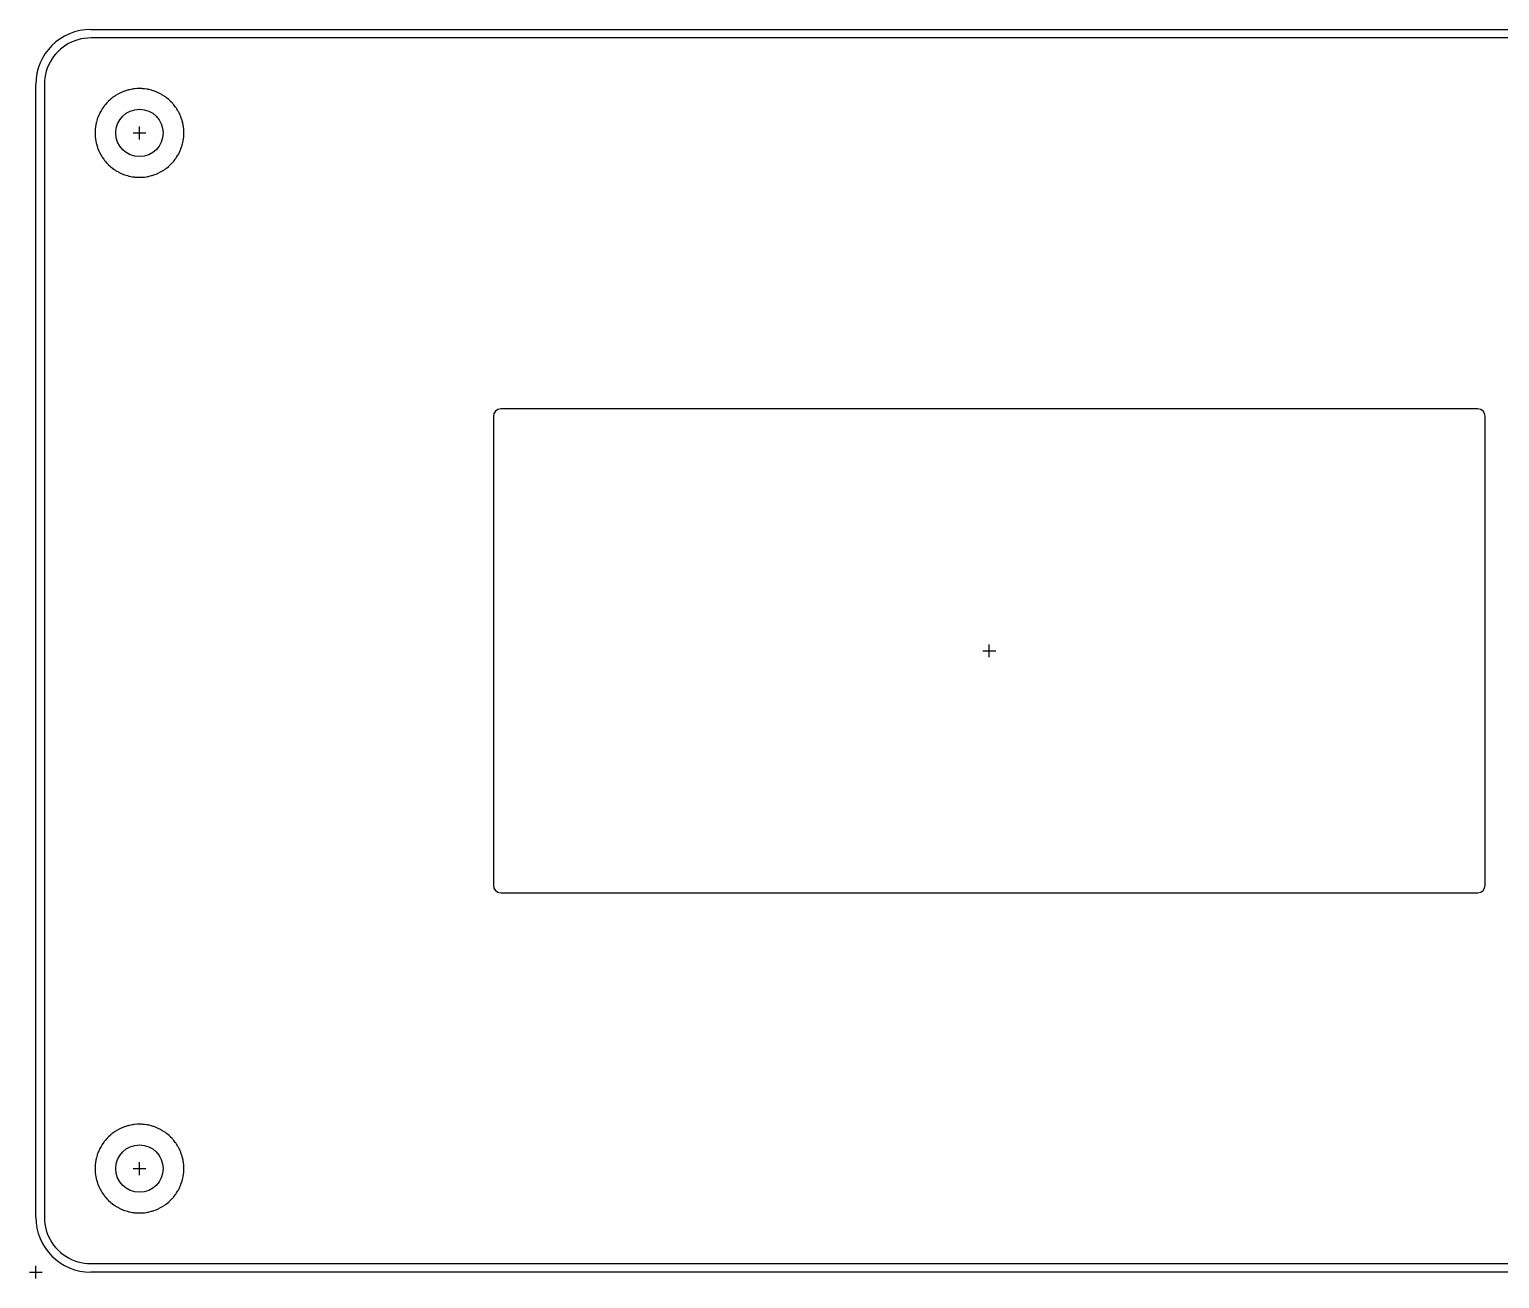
# Model space of a CAD drawing. Header units: millimetres. Extents: x 0 to 150, y 0 to 84.
# Drawn here: x -0.4 to 98.9, y -0.4 to 84 of the extents above; entities that cross this region are included whole.
import ezdxf

# ---------------------------------------------------------------- set-up
doc = ezdxf.new("R2010")
doc.units = ezdxf.units.MM
doc.layers.add('Contour', color=7, linetype='CONTINUOUS')
doc.layers.add('Points de référence', color=1, linetype='CONTINUOUS')

msp = doc.modelspace()

# ---------------------------------------------------------------- linework, layer by layer
at = {"layer": 'Contour', "color": 7, "linetype": 'CONTINUOUS'}
for p, q in [((3.719, 84), (3.719, 84)), ((3.719, 84), (146.281, 84)), ((1.498, 82.502), (1.339, 82.331)), ((1.498, 82.502), (1.339, 82.331)), ((1.498, 82.502), (1.339, 82.331)), ((1.669, 82.661), (1.498, 82.502)), ((1.669, 82.661), (1.498, 82.502)), ((1.669, 82.661), (1.498, 82.502)), ((1.836, 82.796), (1.669, 82.661)), ((1.836, 82.796), (1.669, 82.661)), ((1.836, 82.796), (1.669, 82.661)), ((2.018, 82.923), (1.836, 82.796)), ((2.018, 82.923), (1.836, 82.796)), ((2.018, 82.923), (1.836, 82.796)), ((2.208, 83.035), (2.018, 82.923)), ((2.208, 83.035), (2.018, 82.923)), ((2.208, 83.035), (2.018, 82.923)), ((2.414, 83.139), (2.208, 83.035)), ((2.414, 83.139), (2.208, 83.035)), ((2.414, 83.139), (2.208, 83.035)), ((2.624, 83.226), (2.414, 83.139)), ((2.624, 83.226), (2.414, 83.139)), ((2.624, 83.226), (2.414, 83.139)), ((2.831, 83.294), (2.624, 83.226)), ((2.831, 83.294), (2.624, 83.226)), ((2.831, 83.294), (2.624, 83.226)), ((3.053, 83.351), (2.831, 83.294)), ((3.053, 83.351), (2.831, 83.294)), ((3.053, 83.351), (2.831, 83.294)), ((3.267, 83.39), (3.053, 83.351)), ((3.267, 83.39), (3.053, 83.351)), ((3.267, 83.39), (3.053, 83.351)), ((3.497, 83.415), (3.267, 83.39)), ((3.497, 83.415), (3.267, 83.39)), ((3.497, 83.415), (3.267, 83.39)), ((3.739, 83.423), (3.497, 83.415)), ((3.739, 83.423), (3.497, 83.415)), ((3.739, 83.423), (3.497, 83.415)), ((146.261, 83.423), (3.739, 83.423)), ((146.261, 83.423), (3.739, 83.423)), ((146.261, 83.423), (3.739, 83.423)), ((0.859, 81.581), (0.774, 81.376)), ((0.859, 81.581), (0.774, 81.376)), ((0.859, 81.581), (0.774, 81.376)), ((0.965, 81.792), (0.859, 81.581)), ((0.965, 81.792), (0.859, 81.581)), ((0.965, 81.792), (0.859, 81.581)), ((1.077, 81.982), (0.965, 81.792)), ((1.077, 81.982), (0.965, 81.792)), ((1.077, 81.982), (0.965, 81.792)), ((1.204, 82.164), (1.077, 81.982)), ((1.204, 82.164), (1.077, 81.982)), ((1.204, 82.164), (1.077, 81.982)), ((1.339, 82.331), (1.204, 82.164)), ((1.339, 82.331), (1.204, 82.164)), ((1.339, 82.331), (1.204, 82.164)), ((0.585, 80.503), (0.577, 80.261)), ((0.585, 80.503), (0.577, 80.261)), ((0.585, 80.503), (0.577, 80.261)), ((0.61, 80.733), (0.585, 80.503)), ((0.61, 80.733), (0.585, 80.503)), ((0.61, 80.733), (0.585, 80.503)), ((0.649, 80.947), (0.61, 80.733)), ((0.649, 80.947), (0.61, 80.733)), ((0.649, 80.947), (0.61, 80.733)), ((0.706, 81.169), (0.649, 80.947)), ((0.706, 81.169), (0.649, 80.947)), ((0.706, 81.169), (0.649, 80.947)), ((0.774, 81.376), (0.706, 81.169)), ((0.774, 81.376), (0.706, 81.169)), ((0.774, 81.376), (0.706, 81.169)), ((0, 3.719), (0, 80.281)), ((0.577, 80.261), (0.577, 3.739)), ((0.577, 80.261), (0.577, 3.739)), ((0.577, 80.261), (0.577, 3.739)), ((5.298, 79.468), (5.156, 79.364)), ((5.298, 79.468), (5.156, 79.364)), ((5.332, 79.493), (5.298, 79.468)), ((5.332, 79.493), (5.298, 79.468)), ((5.376, 79.522), (5.332, 79.493)), ((5.376, 79.522), (5.332, 79.493)), ((5.421, 79.549), (5.376, 79.522)), ((5.421, 79.549), (5.376, 79.522)), ((5.574, 79.638), (5.421, 79.549)), ((5.574, 79.638), (5.421, 79.549)), ((5.624, 79.666), (5.574, 79.638)), ((5.624, 79.666), (5.574, 79.638)), ((5.672, 79.69), (5.624, 79.666)), ((5.672, 79.69), (5.624, 79.666)), ((5.72, 79.712), (5.672, 79.69)), ((5.72, 79.712), (5.672, 79.69)), ((5.881, 79.782), (5.72, 79.712)), ((5.881, 79.782), (5.72, 79.712)), ((5.918, 79.798), (5.881, 79.782)), ((5.918, 79.798), (5.881, 79.782)), ((5.968, 79.816), (5.918, 79.798)), ((5.968, 79.816), (5.918, 79.798)), ((6.018, 79.833), (5.968, 79.816)), ((6.018, 79.833), (5.968, 79.816)), ((6.186, 79.886), (6.018, 79.833)), ((6.186, 79.886), (6.018, 79.833)), ((6.234, 79.9), (6.186, 79.886)), ((6.234, 79.9), (6.186, 79.886)), ((6.285, 79.914), (6.234, 79.9)), ((6.285, 79.914), (6.234, 79.9)), ((6.337, 79.925), (6.285, 79.914)), ((6.337, 79.925), (6.285, 79.914)), ((6.51, 79.959), (6.337, 79.925)), ((6.51, 79.959), (6.337, 79.925)), ((6.564, 79.968), (6.51, 79.959)), ((6.564, 79.968), (6.51, 79.959)), ((6.616, 79.975), (6.564, 79.968)), ((6.616, 79.975), (6.564, 79.968)), ((6.669, 79.981), (6.616, 79.975)), ((6.669, 79.981), (6.616, 79.975)), ((6.845, 79.995), (6.669, 79.981)), ((6.845, 79.995), (6.669, 79.981)), ((6.882, 79.997), (6.845, 79.995)), ((6.882, 79.997), (6.845, 79.995)), ((6.935, 79.999), (6.882, 79.997)), ((6.935, 79.999), (6.882, 79.997)), ((6.988, 79.999), (6.935, 79.999)), ((6.988, 79.999), (6.935, 79.999)), ((7.164, 79.995), (6.988, 79.999)), ((7.164, 79.995), (6.988, 79.999)), ((7.225, 79.992), (7.164, 79.995)), ((7.225, 79.992), (7.164, 79.995)), ((7.277, 79.987), (7.225, 79.992)), ((7.277, 79.987), (7.225, 79.992)), ((7.33, 79.981), (7.277, 79.987)), ((7.33, 79.981), (7.277, 79.987)), ((7.505, 79.956), (7.33, 79.981)), ((7.505, 79.956), (7.33, 79.981)), ((7.545, 79.95), (7.505, 79.956)), ((7.545, 79.95), (7.505, 79.956)), ((7.597, 79.94), (7.545, 79.95)), ((7.597, 79.94), (7.545, 79.95)), ((7.648, 79.928), (7.597, 79.94)), ((7.648, 79.928), (7.597, 79.94)), ((7.819, 79.885), (7.648, 79.928)), ((7.819, 79.885), (7.648, 79.928)), ((7.87, 79.871), (7.819, 79.885)), ((7.87, 79.871), (7.819, 79.885)), ((7.921, 79.855), (7.87, 79.871)), ((7.921, 79.855), (7.87, 79.871)), ((7.97, 79.838), (7.921, 79.855)), ((7.97, 79.838), (7.921, 79.855)), ((8.135, 79.776), (7.97, 79.838)), ((8.135, 79.776), (7.97, 79.838)), ((8.176, 79.76), (8.135, 79.776)), ((8.176, 79.76), (8.135, 79.776)), ((8.225, 79.738), (8.176, 79.76)), ((8.225, 79.738), (8.176, 79.76)), ((8.272, 79.716), (8.225, 79.738)), ((8.272, 79.716), (8.225, 79.738)), ((8.429, 79.637), (8.272, 79.716)), ((8.429, 79.637), (8.272, 79.716)), ((8.477, 79.612), (8.429, 79.637)), ((8.477, 79.612), (8.429, 79.637)), ((8.523, 79.585), (8.477, 79.612)), ((8.523, 79.585), (8.477, 79.612)), ((8.567, 79.557), (8.523, 79.585)), ((8.567, 79.557), (8.523, 79.585)), ((8.715, 79.46), (8.567, 79.557)), ((8.715, 79.46), (8.567, 79.557)), ((8.754, 79.434), (8.715, 79.46)), ((8.754, 79.434), (8.715, 79.46)), ((4.406, 78.505), (4.322, 78.35)), ((4.406, 78.505), (4.322, 78.35)), ((4.428, 78.544), (4.406, 78.505)), ((4.428, 78.544), (4.406, 78.505)), ((4.455, 78.589), (4.428, 78.544)), ((4.455, 78.589), (4.428, 78.544)), ((4.485, 78.633), (4.455, 78.589)), ((4.485, 78.633), (4.455, 78.589)), ((4.585, 78.778), (4.485, 78.633)), ((4.585, 78.778), (4.485, 78.633)), ((4.615, 78.821), (4.585, 78.778)), ((4.615, 78.821), (4.585, 78.778)), ((4.648, 78.863), (4.615, 78.821)), ((4.648, 78.863), (4.615, 78.821)), ((4.682, 78.903), (4.648, 78.863)), ((4.682, 78.903), (4.648, 78.863)), ((4.798, 79.036), (4.682, 78.903)), ((4.798, 79.036), (4.682, 78.903)), ((4.832, 79.074), (4.798, 79.036)), ((4.832, 79.074), (4.798, 79.036)), ((4.869, 79.112), (4.832, 79.074)), ((4.869, 79.112), (4.832, 79.074)), ((4.908, 79.149), (4.869, 79.112)), ((4.908, 79.149), (4.869, 79.112)), ((5.038, 79.268), (4.908, 79.149)), ((5.038, 79.268), (4.908, 79.149)), ((5.073, 79.299), (5.038, 79.268)), ((5.073, 79.299), (5.038, 79.268)), ((5.114, 79.332), (5.073, 79.299)), ((5.114, 79.332), (5.073, 79.299)), ((5.156, 79.364), (5.114, 79.332)), ((5.156, 79.364), (5.114, 79.332)), ((8.797, 79.403), (8.754, 79.434)), ((8.797, 79.403), (8.754, 79.434)), ((8.838, 79.37), (8.797, 79.403)), ((8.838, 79.37), (8.797, 79.403)), ((8.974, 79.258), (8.838, 79.37)), ((8.974, 79.258), (8.838, 79.37)), ((9.009, 79.228), (8.974, 79.258)), ((9.009, 79.228), (8.974, 79.258)), ((9.048, 79.192), (9.009, 79.228)), ((9.048, 79.192), (9.009, 79.228)), ((9.086, 79.155), (9.048, 79.192)), ((9.086, 79.155), (9.048, 79.192)), ((9.209, 79.029), (9.086, 79.155)), ((9.209, 79.029), (9.086, 79.155)), ((9.244, 78.991), (9.209, 79.029)), ((9.244, 78.991), (9.209, 79.029)), ((9.279, 78.951), (9.244, 78.991)), ((9.279, 78.951), (9.244, 78.991)), ((9.313, 78.91), (9.279, 78.951)), ((9.313, 78.91), (9.279, 78.951)), ((9.421, 78.771), (9.313, 78.91)), ((9.421, 78.771), (9.313, 78.91)), ((9.45, 78.732), (9.421, 78.771)), ((9.45, 78.732), (9.421, 78.771)), ((9.48, 78.689), (9.45, 78.732)), ((9.48, 78.689), (9.45, 78.732)), ((9.508, 78.644), (9.48, 78.689)), ((9.508, 78.644), (9.48, 78.689)), ((9.6, 78.494), (9.508, 78.644)), ((9.6, 78.494), (9.508, 78.644)), ((9.626, 78.45), (9.6, 78.494)), ((9.626, 78.45), (9.6, 78.494)), ((4.058, 77.58), (4.029, 77.406)), ((4.058, 77.58), (4.029, 77.406)), ((4.067, 77.628), (4.058, 77.58)), ((4.067, 77.628), (4.058, 77.58)), ((4.078, 77.679), (4.067, 77.628)), ((4.078, 77.679), (4.067, 77.628)), ((4.092, 77.73), (4.078, 77.679)), ((4.092, 77.73), (4.078, 77.679)), ((4.14, 77.9), (4.092, 77.73)), ((4.14, 77.9), (4.092, 77.73)), ((4.153, 77.946), (4.14, 77.9)), ((4.153, 77.946), (4.14, 77.9)), ((4.17, 77.996), (4.153, 77.946)), ((4.17, 77.996), (4.153, 77.946)), ((4.189, 78.045), (4.17, 77.996)), ((4.189, 78.045), (4.17, 77.996)), ((4.255, 78.208), (4.189, 78.045)), ((4.255, 78.208), (4.189, 78.045)), ((4.275, 78.255), (4.255, 78.208)), ((4.275, 78.255), (4.255, 78.208)), ((4.298, 78.303), (4.275, 78.255)), ((4.298, 78.303), (4.275, 78.255)), ((4.322, 78.35), (4.298, 78.303)), ((4.322, 78.35), (4.298, 78.303)), ((9.651, 78.404), (9.626, 78.45)), ((9.651, 78.404), (9.626, 78.45)), ((9.675, 78.356), (9.651, 78.404)), ((9.675, 78.356), (9.651, 78.404)), ((9.75, 78.196), (9.675, 78.356)), ((9.75, 78.196), (9.675, 78.356)), ((9.766, 78.16), (9.75, 78.196)), ((9.766, 78.16), (9.75, 78.196)), ((9.786, 78.111), (9.766, 78.16)), ((9.786, 78.111), (9.766, 78.16)), ((9.805, 78.061), (9.786, 78.111)), ((9.805, 78.061), (9.786, 78.111)), ((9.863, 77.894), (9.805, 78.061)), ((9.863, 77.894), (9.805, 78.061)), ((9.88, 77.839), (9.863, 77.894)), ((9.88, 77.839), (9.863, 77.894)), ((9.895, 77.788), (9.88, 77.839)), ((9.895, 77.788), (9.88, 77.839)), ((9.907, 77.737), (9.895, 77.788)), ((9.907, 77.737), (9.895, 77.788)), ((9.945, 77.565), (9.907, 77.737)), ((9.945, 77.565), (9.907, 77.737)), ((9.953, 77.527), (9.945, 77.565)), ((9.953, 77.527), (9.945, 77.565)), ((9.962, 77.474), (9.953, 77.527)), ((9.962, 77.474), (9.953, 77.527)), ((9.969, 77.422), (9.962, 77.474)), ((9.969, 77.422), (9.962, 77.474)), ((4.002, 77.079), (4, 77.027)), ((4.002, 77.079), (4, 77.027)), ((4, 77.027), (4, 76.974)), ((4, 77.027), (4, 76.974)), ((4, 76.974), (4.002, 76.921)), ((4, 76.974), (4.002, 76.921)), ((4.012, 77.255), (4.002, 77.079)), ((4.012, 77.255), (4.002, 77.079)), ((4.002, 76.921), (4.012, 76.745)), ((4.002, 76.921), (4.012, 76.745)), ((4.016, 77.301), (4.012, 77.255)), ((4.016, 77.301), (4.012, 77.255)), ((4.012, 76.745), (4.016, 76.692)), ((4.012, 76.745), (4.016, 76.692)), ((4.021, 77.354), (4.016, 77.301)), ((4.021, 77.354), (4.016, 77.301)), ((4.016, 76.692), (4.022, 76.639)), ((4.016, 76.692), (4.022, 76.639)), ((4.029, 77.406), (4.021, 77.354)), ((4.029, 77.406), (4.021, 77.354)), ((4.022, 76.639), (4.029, 76.594)), ((4.022, 76.639), (4.029, 76.594)), ((4.029, 76.594), (4.058, 76.42)), ((4.029, 76.594), (4.058, 76.42)), ((9.945, 76.435), (9.955, 76.487)), ((9.945, 76.435), (9.955, 76.487)), ((9.955, 76.487), (9.964, 76.539)), ((9.955, 76.487), (9.964, 76.539)), ((9.964, 76.539), (9.969, 76.578)), ((9.964, 76.539), (9.969, 76.578)), ((9.989, 77.247), (9.969, 77.422)), ((9.989, 77.247), (9.969, 77.422)), ((9.969, 76.578), (9.989, 76.753)), ((9.969, 76.578), (9.989, 76.753)), ((9.994, 77.194), (9.989, 77.247)), ((9.994, 77.194), (9.989, 77.247)), ((9.989, 76.753), (9.994, 76.806)), ((9.989, 76.753), (9.994, 76.806)), ((9.997, 77.141), (9.994, 77.194)), ((9.997, 77.141), (9.994, 77.194)), ((9.994, 76.806), (9.997, 76.859)), ((9.994, 76.806), (9.997, 76.859)), ((9.998, 77.088), (9.997, 77.141)), ((9.998, 77.088), (9.997, 77.141)), ((9.997, 76.859), (9.998, 76.912)), ((9.997, 76.859), (9.998, 76.912)), ((9.998, 76.912), (9.998, 77.088)), ((9.998, 76.912), (9.998, 77.088)), ((4.058, 76.42), (4.068, 76.368)), ((4.058, 76.42), (4.068, 76.368)), ((4.068, 76.368), (4.079, 76.316)), ((4.068, 76.368), (4.079, 76.316)), ((4.079, 76.316), (4.092, 76.27)), ((4.079, 76.316), (4.092, 76.27)), ((4.092, 76.27), (4.14, 76.1)), ((4.092, 76.27), (4.14, 76.1)), ((4.14, 76.1), (4.155, 76.049)), ((4.14, 76.1), (4.155, 76.049)), ((4.155, 76.049), (4.172, 75.999)), ((4.155, 76.049), (4.172, 75.999)), ((4.172, 75.999), (4.189, 75.955)), ((4.172, 75.999), (4.189, 75.955)), ((4.189, 75.955), (4.255, 75.792)), ((4.189, 75.955), (4.255, 75.792)), ((4.255, 75.792), (4.276, 75.743)), ((4.255, 75.792), (4.276, 75.743)), ((4.276, 75.743), (4.299, 75.695)), ((4.276, 75.743), (4.299, 75.695)), ((4.299, 75.695), (4.322, 75.65)), ((4.299, 75.695), (4.322, 75.65)), ((4.322, 75.65), (4.406, 75.495)), ((4.322, 75.65), (4.406, 75.495)), ((4.406, 75.495), (4.432, 75.449)), ((4.406, 75.495), (4.432, 75.449)), ((9.508, 75.356), (9.6, 75.506)), ((9.508, 75.356), (9.6, 75.506)), ((9.6, 75.506), (9.627, 75.552)), ((9.6, 75.506), (9.627, 75.552)), ((9.627, 75.552), (9.652, 75.598)), ((9.627, 75.552), (9.652, 75.598)), ((9.652, 75.598), (9.675, 75.644)), ((9.652, 75.598), (9.675, 75.644)), ((9.675, 75.644), (9.75, 75.804)), ((9.675, 75.644), (9.75, 75.804)), ((9.75, 75.804), (9.771, 75.852)), ((9.75, 75.804), (9.771, 75.852)), ((9.771, 75.852), (9.791, 75.901)), ((9.771, 75.852), (9.791, 75.901)), ((9.791, 75.901), (9.805, 75.939)), ((9.791, 75.901), (9.805, 75.939)), ((9.805, 75.939), (9.863, 76.106)), ((9.805, 75.939), (9.863, 76.106)), ((9.863, 76.106), (9.879, 76.156)), ((9.863, 76.106), (9.879, 76.156)), ((9.879, 76.156), (9.893, 76.207)), ((9.879, 76.156), (9.893, 76.207)), ((9.893, 76.207), (9.907, 76.263)), ((9.893, 76.207), (9.907, 76.263)), ((9.907, 76.263), (9.945, 76.435)), ((9.907, 76.263), (9.945, 76.435)), ((4.432, 75.449), (4.46, 75.404)), ((4.432, 75.449), (4.46, 75.404)), ((4.46, 75.404), (4.485, 75.367)), ((4.46, 75.404), (4.485, 75.367)), ((4.485, 75.367), (4.585, 75.222)), ((4.485, 75.367), (4.585, 75.222)), ((4.585, 75.222), (4.615, 75.179)), ((4.585, 75.222), (4.615, 75.179)), ((4.615, 75.179), (4.648, 75.137)), ((4.615, 75.179), (4.648, 75.137)), ((4.648, 75.137), (4.682, 75.097)), ((4.648, 75.137), (4.682, 75.097)), ((4.682, 75.097), (4.798, 74.964)), ((4.682, 75.097), (4.798, 74.964)), ((4.798, 74.964), (4.833, 74.925)), ((4.798, 74.964), (4.833, 74.925)), ((4.833, 74.925), (4.87, 74.887)), ((4.833, 74.925), (4.87, 74.887)), ((4.87, 74.887), (4.908, 74.851)), ((4.87, 74.887), (4.908, 74.851)), ((4.908, 74.851), (5.038, 74.732)), ((4.908, 74.851), (5.038, 74.732)), ((5.038, 74.732), (5.077, 74.697)), ((5.038, 74.732), (5.077, 74.697)), ((5.077, 74.697), (5.118, 74.664)), ((5.077, 74.697), (5.118, 74.664)), ((5.118, 74.664), (5.156, 74.636)), ((5.118, 74.664), (5.156, 74.636)), ((5.156, 74.636), (5.298, 74.532)), ((5.156, 74.636), (5.298, 74.532)), ((5.298, 74.532), (5.341, 74.501)), ((5.298, 74.532), (5.341, 74.501)), ((5.341, 74.501), (5.385, 74.472)), ((5.341, 74.501), (5.385, 74.472)), ((8.567, 74.443), (8.715, 74.54)), ((8.567, 74.443), (8.715, 74.54)), ((8.715, 74.54), (8.759, 74.57)), ((8.715, 74.54), (8.759, 74.57)), ((8.759, 74.57), (8.802, 74.601)), ((8.759, 74.57), (8.802, 74.601)), ((8.802, 74.601), (8.838, 74.63)), ((8.802, 74.601), (8.838, 74.63)), ((8.838, 74.63), (8.974, 74.742)), ((8.838, 74.63), (8.974, 74.742)), ((8.974, 74.742), (9.014, 74.777)), ((8.974, 74.742), (9.014, 74.777)), ((9.014, 74.777), (9.053, 74.813)), ((9.014, 74.777), (9.053, 74.813)), ((9.053, 74.813), (9.086, 74.845)), ((9.053, 74.813), (9.086, 74.845)), ((9.086, 74.845), (9.209, 74.971)), ((9.086, 74.845), (9.209, 74.971)), ((9.209, 74.971), (9.245, 75.01)), ((9.209, 74.971), (9.245, 75.01)), ((9.245, 75.01), (9.28, 75.049)), ((9.245, 75.01), (9.28, 75.049)), ((9.28, 75.049), (9.313, 75.09)), ((9.28, 75.049), (9.313, 75.09)), ((9.313, 75.09), (9.421, 75.229)), ((9.313, 75.09), (9.421, 75.229)), ((9.421, 75.229), (9.452, 75.271)), ((9.421, 75.229), (9.452, 75.271)), ((9.452, 75.271), (9.482, 75.315)), ((9.452, 75.271), (9.482, 75.315)), ((9.482, 75.315), (9.508, 75.356)), ((9.482, 75.315), (9.508, 75.356)), ((5.385, 74.472), (5.421, 74.451)), ((5.385, 74.472), (5.421, 74.451)), ((5.421, 74.451), (5.574, 74.362)), ((5.421, 74.451), (5.574, 74.362)), ((5.574, 74.362), (5.62, 74.336)), ((5.574, 74.362), (5.62, 74.336)), ((5.62, 74.336), (5.667, 74.312)), ((5.62, 74.336), (5.667, 74.312)), ((5.667, 74.312), (5.72, 74.288)), ((5.667, 74.312), (5.72, 74.288)), ((5.72, 74.288), (5.881, 74.218)), ((5.72, 74.288), (5.881, 74.218)), ((5.881, 74.218), (5.93, 74.198)), ((5.881, 74.218), (5.93, 74.198)), ((5.93, 74.198), (5.979, 74.18)), ((5.93, 74.198), (5.979, 74.18)), ((5.979, 74.18), (6.018, 74.167)), ((5.979, 74.18), (6.018, 74.167)), ((6.018, 74.167), (6.186, 74.114)), ((6.018, 74.167), (6.186, 74.114)), ((6.186, 74.114), (6.237, 74.099)), ((6.186, 74.114), (6.237, 74.099)), ((6.237, 74.099), (6.288, 74.086)), ((6.237, 74.099), (6.288, 74.086)), ((6.288, 74.086), (6.337, 74.075)), ((6.288, 74.086), (6.337, 74.075)), ((6.337, 74.075), (6.51, 74.041)), ((6.337, 74.075), (6.51, 74.041)), ((6.51, 74.041), (6.562, 74.032)), ((6.51, 74.041), (6.562, 74.032)), ((6.562, 74.032), (6.615, 74.025)), ((6.562, 74.032), (6.615, 74.025)), ((6.615, 74.025), (6.669, 74.019)), ((6.615, 74.025), (6.669, 74.019)), ((6.669, 74.019), (6.845, 74.005)), ((6.669, 74.019), (6.845, 74.005)), ((6.845, 74.005), (6.898, 74.002)), ((6.845, 74.005), (6.898, 74.002)), ((6.898, 74.002), (6.951, 74.001)), ((6.898, 74.002), (6.951, 74.001)), ((6.951, 74.001), (6.988, 74.001)), ((6.951, 74.001), (6.988, 74.001)), ((6.988, 74.001), (7.164, 74.005)), ((6.988, 74.001), (7.164, 74.005)), ((7.164, 74.005), (7.217, 74.008)), ((7.164, 74.005), (7.217, 74.008)), ((7.217, 74.008), (7.269, 74.012)), ((7.217, 74.008), (7.269, 74.012)), ((7.269, 74.012), (7.33, 74.019)), ((7.269, 74.012), (7.33, 74.019)), ((7.33, 74.019), (7.505, 74.044)), ((7.33, 74.019), (7.505, 74.044)), ((7.505, 74.044), (7.557, 74.053)), ((7.505, 74.044), (7.557, 74.053)), ((7.557, 74.053), (7.609, 74.063)), ((7.557, 74.053), (7.609, 74.063)), ((7.609, 74.063), (7.648, 74.072)), ((7.609, 74.063), (7.648, 74.072)), ((7.648, 74.072), (7.819, 74.115)), ((7.648, 74.072), (7.819, 74.115)), ((7.819, 74.115), (7.87, 74.129)), ((7.819, 74.115), (7.87, 74.129)), ((7.87, 74.129), (7.921, 74.145)), ((7.87, 74.129), (7.921, 74.145)), ((7.921, 74.145), (7.97, 74.162)), ((7.921, 74.145), (7.97, 74.162)), ((7.97, 74.162), (8.135, 74.224)), ((7.97, 74.162), (8.135, 74.224)), ((8.135, 74.224), (8.185, 74.244)), ((8.135, 74.224), (8.185, 74.244)), ((8.185, 74.244), (8.233, 74.265)), ((8.185, 74.244), (8.233, 74.265)), ((8.233, 74.265), (8.272, 74.284)), ((8.233, 74.265), (8.272, 74.284)), ((8.272, 74.284), (8.429, 74.363)), ((8.272, 74.284), (8.429, 74.363)), ((8.429, 74.363), (8.476, 74.388)), ((8.429, 74.363), (8.476, 74.388)), ((8.476, 74.388), (8.522, 74.414)), ((8.476, 74.388), (8.522, 74.414)), ((8.522, 74.414), (8.567, 74.443)), ((8.522, 74.414), (8.567, 74.443)), ((30.91, 57.85), (30.91, 26.15)), ((97.41, 58.35), (31.41, 58.35)), ((97.91, 26.15), (97.91, 57.85)), ((31.41, 25.65), (97.41, 25.65)), ((6.51, 9.959), (6.337, 9.925)), ((6.51, 9.959), (6.337, 9.925)), ((6.564, 9.968), (6.51, 9.959)), ((6.564, 9.968), (6.51, 9.959)), ((6.616, 9.975), (6.564, 9.968)), ((6.616, 9.975), (6.564, 9.968)), ((6.669, 9.981), (6.616, 9.975)), ((6.669, 9.981), (6.616, 9.975)), ((6.845, 9.995), (6.669, 9.981)), ((6.845, 9.995), (6.669, 9.981)), ((6.882, 9.997), (6.845, 9.995)), ((6.882, 9.997), (6.845, 9.995)), ((6.935, 9.999), (6.882, 9.997)), ((6.935, 9.999), (6.882, 9.997)), ((6.988, 9.999), (6.935, 9.999)), ((6.988, 9.999), (6.935, 9.999)), ((7.164, 9.995), (6.988, 9.999)), ((7.164, 9.995), (6.988, 9.999)), ((7.225, 9.992), (7.164, 9.995)), ((7.225, 9.992), (7.164, 9.995)), ((7.277, 9.987), (7.225, 9.992)), ((7.277, 9.987), (7.225, 9.992)), ((7.33, 9.981), (7.277, 9.987)), ((7.33, 9.981), (7.277, 9.987)), ((7.505, 9.956), (7.33, 9.981)), ((7.505, 9.956), (7.33, 9.981)), ((7.545, 9.95), (7.505, 9.956)), ((7.545, 9.95), (7.505, 9.956)), ((7.597, 9.94), (7.545, 9.95)), ((7.597, 9.94), (7.545, 9.95)), ((7.648, 9.928), (7.597, 9.94)), ((7.648, 9.928), (7.597, 9.94)), ((4.798, 9.036), (4.682, 8.903)), ((4.798, 9.036), (4.682, 8.903)), ((4.832, 9.074), (4.798, 9.036)), ((4.832, 9.074), (4.798, 9.036)), ((4.869, 9.112), (4.832, 9.074)), ((4.869, 9.112), (4.832, 9.074)), ((4.908, 9.149), (4.869, 9.112)), ((4.908, 9.149), (4.869, 9.112)), ((5.038, 9.268), (4.908, 9.149)), ((5.038, 9.268), (4.908, 9.149)), ((5.073, 9.299), (5.038, 9.268)), ((5.073, 9.299), (5.038, 9.268)), ((5.114, 9.332), (5.073, 9.299)), ((5.114, 9.332), (5.073, 9.299)), ((5.156, 9.364), (5.114, 9.332)), ((5.156, 9.364), (5.114, 9.332)), ((5.298, 9.468), (5.156, 9.364)), ((5.298, 9.468), (5.156, 9.364)), ((5.332, 9.493), (5.298, 9.468)), ((5.332, 9.493), (5.298, 9.468)), ((5.376, 9.522), (5.332, 9.493)), ((5.376, 9.522), (5.332, 9.493)), ((5.421, 9.549), (5.376, 9.522)), ((5.421, 9.549), (5.376, 9.522)), ((5.574, 9.638), (5.421, 9.549)), ((5.574, 9.638), (5.421, 9.549)), ((5.624, 9.666), (5.574, 9.638)), ((5.624, 9.666), (5.574, 9.638)), ((5.672, 9.69), (5.624, 9.666)), ((5.672, 9.69), (5.624, 9.666)), ((5.72, 9.712), (5.672, 9.69)), ((5.72, 9.712), (5.672, 9.69)), ((5.881, 9.782), (5.72, 9.712)), ((5.881, 9.782), (5.72, 9.712)), ((5.918, 9.798), (5.881, 9.782)), ((5.918, 9.798), (5.881, 9.782)), ((5.968, 9.816), (5.918, 9.798)), ((5.968, 9.816), (5.918, 9.798)), ((6.018, 9.833), (5.968, 9.816)), ((6.018, 9.833), (5.968, 9.816)), ((6.186, 9.886), (6.018, 9.833)), ((6.186, 9.886), (6.018, 9.833)), ((6.234, 9.9), (6.186, 9.886)), ((6.234, 9.9), (6.186, 9.886)), ((6.285, 9.914), (6.234, 9.9)), ((6.285, 9.914), (6.234, 9.9)), ((6.337, 9.925), (6.285, 9.914)), ((6.337, 9.925), (6.285, 9.914)), ((7.819, 9.885), (7.648, 9.928)), ((7.819, 9.885), (7.648, 9.928)), ((7.87, 9.871), (7.819, 9.885)), ((7.87, 9.871), (7.819, 9.885)), ((7.921, 9.855), (7.87, 9.871)), ((7.921, 9.855), (7.87, 9.871)), ((7.97, 9.838), (7.921, 9.855)), ((7.97, 9.838), (7.921, 9.855)), ((8.135, 9.776), (7.97, 9.838)), ((8.135, 9.776), (7.97, 9.838)), ((8.176, 9.76), (8.135, 9.776)), ((8.176, 9.76), (8.135, 9.776)), ((8.225, 9.738), (8.176, 9.76)), ((8.225, 9.738), (8.176, 9.76)), ((8.272, 9.716), (8.225, 9.738)), ((8.272, 9.716), (8.225, 9.738)), ((8.429, 9.637), (8.272, 9.716)), ((8.429, 9.637), (8.272, 9.716)), ((8.477, 9.612), (8.429, 9.637)), ((8.477, 9.612), (8.429, 9.637)), ((8.523, 9.585), (8.477, 9.612)), ((8.523, 9.585), (8.477, 9.612)), ((8.567, 9.557), (8.523, 9.585)), ((8.567, 9.557), (8.523, 9.585)), ((8.715, 9.46), (8.567, 9.557)), ((8.715, 9.46), (8.567, 9.557)), ((8.754, 9.434), (8.715, 9.46)), ((8.754, 9.434), (8.715, 9.46)), ((8.797, 9.403), (8.754, 9.434)), ((8.797, 9.403), (8.754, 9.434)), ((8.838, 9.37), (8.797, 9.403)), ((8.838, 9.37), (8.797, 9.403)), ((8.974, 9.258), (8.838, 9.37)), ((8.974, 9.258), (8.838, 9.37)), ((9.009, 9.228), (8.974, 9.258)), ((9.009, 9.228), (8.974, 9.258)), ((9.048, 9.192), (9.009, 9.228)), ((9.048, 9.192), (9.009, 9.228)), ((9.086, 9.155), (9.048, 9.192)), ((9.086, 9.155), (9.048, 9.192)), ((9.209, 9.029), (9.086, 9.155)), ((9.209, 9.029), (9.086, 9.155)), ((9.244, 8.991), (9.209, 9.029)), ((9.244, 8.991), (9.209, 9.029)), ((9.279, 8.951), (9.244, 8.991)), ((9.279, 8.951), (9.244, 8.991)), ((9.313, 8.91), (9.279, 8.951)), ((9.313, 8.91), (9.279, 8.951)), ((4.153, 7.946), (4.14, 7.9)), ((4.153, 7.946), (4.14, 7.9)), ((4.17, 7.996), (4.153, 7.946)), ((4.17, 7.996), (4.153, 7.946)), ((4.189, 8.045), (4.17, 7.996)), ((4.189, 8.045), (4.17, 7.996)), ((4.255, 8.208), (4.189, 8.045)), ((4.255, 8.208), (4.189, 8.045)), ((4.275, 8.255), (4.255, 8.208)), ((4.275, 8.255), (4.255, 8.208)), ((4.298, 8.303), (4.275, 8.255)), ((4.298, 8.303), (4.275, 8.255)), ((4.322, 8.35), (4.298, 8.303)), ((4.322, 8.35), (4.298, 8.303)), ((4.406, 8.505), (4.322, 8.35)), ((4.406, 8.505), (4.322, 8.35)), ((4.428, 8.544), (4.406, 8.505)), ((4.428, 8.544), (4.406, 8.505)), ((4.455, 8.589), (4.428, 8.544)), ((4.455, 8.589), (4.428, 8.544)), ((4.485, 8.633), (4.455, 8.589)), ((4.485, 8.633), (4.455, 8.589)), ((4.585, 8.778), (4.485, 8.633)), ((4.585, 8.778), (4.485, 8.633)), ((4.615, 8.821), (4.585, 8.778)), ((4.615, 8.821), (4.585, 8.778)), ((4.648, 8.863), (4.615, 8.821)), ((4.648, 8.863), (4.615, 8.821)), ((4.682, 8.903), (4.648, 8.863)), ((4.682, 8.903), (4.648, 8.863)), ((9.421, 8.771), (9.313, 8.91)), ((9.421, 8.771), (9.313, 8.91)), ((9.45, 8.732), (9.421, 8.771)), ((9.45, 8.732), (9.421, 8.771)), ((9.48, 8.689), (9.45, 8.732)), ((9.48, 8.689), (9.45, 8.732)), ((9.508, 8.644), (9.48, 8.689)), ((9.508, 8.644), (9.48, 8.689)), ((9.6, 8.494), (9.508, 8.644)), ((9.6, 8.494), (9.508, 8.644)), ((9.626, 8.45), (9.6, 8.494)), ((9.626, 8.45), (9.6, 8.494)), ((9.651, 8.404), (9.626, 8.45)), ((9.651, 8.404), (9.626, 8.45)), ((9.675, 8.356), (9.651, 8.404)), ((9.675, 8.356), (9.651, 8.404)), ((9.75, 8.196), (9.675, 8.356)), ((9.75, 8.196), (9.675, 8.356)), ((9.766, 8.16), (9.75, 8.196)), ((9.766, 8.16), (9.75, 8.196)), ((9.786, 8.111), (9.766, 8.16)), ((9.786, 8.111), (9.766, 8.16)), ((9.805, 8.061), (9.786, 8.111)), ((9.805, 8.061), (9.786, 8.111)), ((9.863, 7.894), (9.805, 8.061)), ((9.863, 7.894), (9.805, 8.061)), ((4.002, 7.079), (4, 7.027)), ((4.002, 7.079), (4, 7.027)), ((4, 7.027), (4, 6.974)), ((4, 7.027), (4, 6.974)), ((4, 6.974), (4.002, 6.921)), ((4, 6.974), (4.002, 6.921)), ((4.012, 7.255), (4.002, 7.079)), ((4.012, 7.255), (4.002, 7.079)), ((4.016, 7.301), (4.012, 7.255)), ((4.016, 7.301), (4.012, 7.255)), ((4.021, 7.354), (4.016, 7.301)), ((4.021, 7.354), (4.016, 7.301)), ((4.029, 7.406), (4.021, 7.354)), ((4.029, 7.406), (4.021, 7.354)), ((4.058, 7.58), (4.029, 7.406)), ((4.058, 7.58), (4.029, 7.406)), ((4.067, 7.628), (4.058, 7.58)), ((4.067, 7.628), (4.058, 7.58)), ((4.078, 7.679), (4.067, 7.628)), ((4.078, 7.679), (4.067, 7.628)), ((4.092, 7.73), (4.078, 7.679)), ((4.092, 7.73), (4.078, 7.679)), ((4.14, 7.9), (4.092, 7.73)), ((4.14, 7.9), (4.092, 7.73)), ((9.88, 7.839), (9.863, 7.894)), ((9.88, 7.839), (9.863, 7.894)), ((9.895, 7.788), (9.88, 7.839)), ((9.895, 7.788), (9.88, 7.839)), ((9.907, 7.737), (9.895, 7.788)), ((9.907, 7.737), (9.895, 7.788)), ((9.945, 7.565), (9.907, 7.737)), ((9.945, 7.565), (9.907, 7.737)), ((9.953, 7.527), (9.945, 7.565)), ((9.953, 7.527), (9.945, 7.565)), ((9.962, 7.474), (9.953, 7.527)), ((9.962, 7.474), (9.953, 7.527)), ((9.969, 7.422), (9.962, 7.474)), ((9.969, 7.422), (9.962, 7.474)), ((9.989, 7.247), (9.969, 7.422)), ((9.989, 7.247), (9.969, 7.422)), ((9.994, 7.194), (9.989, 7.247)), ((9.994, 7.194), (9.989, 7.247)), ((9.997, 7.141), (9.994, 7.194)), ((9.997, 7.141), (9.994, 7.194)), ((9.998, 7.088), (9.997, 7.141)), ((9.998, 7.088), (9.997, 7.141)), ((9.998, 6.912), (9.998, 7.088)), ((9.998, 6.912), (9.998, 7.088)), ((4.002, 6.921), (4.012, 6.745)), ((4.002, 6.921), (4.012, 6.745)), ((4.012, 6.745), (4.016, 6.692)), ((4.012, 6.745), (4.016, 6.692)), ((4.016, 6.692), (4.022, 6.639)), ((4.016, 6.692), (4.022, 6.639)), ((4.022, 6.639), (4.029, 6.594)), ((4.022, 6.639), (4.029, 6.594)), ((4.029, 6.594), (4.058, 6.42)), ((4.029, 6.594), (4.058, 6.42)), ((4.058, 6.42), (4.068, 6.368)), ((4.058, 6.42), (4.068, 6.368)), ((4.068, 6.368), (4.079, 6.316)), ((4.068, 6.368), (4.079, 6.316)), ((4.079, 6.316), (4.092, 6.27)), ((4.079, 6.316), (4.092, 6.27)), ((4.092, 6.27), (4.14, 6.1)), ((4.092, 6.27), (4.14, 6.1)), ((4.14, 6.1), (4.155, 6.049)), ((4.14, 6.1), (4.155, 6.049)), ((4.155, 6.049), (4.172, 5.999)), ((4.155, 6.049), (4.172, 5.999)), ((4.172, 5.999), (4.189, 5.955)), ((4.172, 5.999), (4.189, 5.955)), ((9.805, 5.939), (9.863, 6.106)), ((9.805, 5.939), (9.863, 6.106)), ((9.863, 6.106), (9.879, 6.156)), ((9.863, 6.106), (9.879, 6.156)), ((9.879, 6.156), (9.893, 6.207)), ((9.879, 6.156), (9.893, 6.207)), ((9.893, 6.207), (9.907, 6.263)), ((9.893, 6.207), (9.907, 6.263)), ((9.907, 6.263), (9.945, 6.435)), ((9.907, 6.263), (9.945, 6.435)), ((9.945, 6.435), (9.955, 6.487)), ((9.945, 6.435), (9.955, 6.487)), ((9.955, 6.487), (9.964, 6.539)), ((9.955, 6.487), (9.964, 6.539)), ((9.964, 6.539), (9.969, 6.578)), ((9.964, 6.539), (9.969, 6.578)), ((9.969, 6.578), (9.989, 6.753)), ((9.969, 6.578), (9.989, 6.753)), ((9.989, 6.753), (9.994, 6.806)), ((9.989, 6.753), (9.994, 6.806)), ((9.994, 6.806), (9.997, 6.859)), ((9.994, 6.806), (9.997, 6.859)), ((9.997, 6.859), (9.998, 6.912)), ((9.997, 6.859), (9.998, 6.912)), ((4.189, 5.955), (4.255, 5.792)), ((4.189, 5.955), (4.255, 5.792)), ((4.255, 5.792), (4.276, 5.743)), ((4.255, 5.792), (4.276, 5.743)), ((4.276, 5.743), (4.299, 5.695)), ((4.276, 5.743), (4.299, 5.695)), ((4.299, 5.695), (4.322, 5.65)), ((4.299, 5.695), (4.322, 5.65)), ((4.322, 5.65), (4.406, 5.495)), ((4.322, 5.65), (4.406, 5.495)), ((4.406, 5.495), (4.432, 5.449)), ((4.406, 5.495), (4.432, 5.449)), ((4.432, 5.449), (4.46, 5.404)), ((4.432, 5.449), (4.46, 5.404)), ((4.46, 5.404), (4.485, 5.367)), ((4.46, 5.404), (4.485, 5.367)), ((4.485, 5.367), (4.585, 5.222)), ((4.485, 5.367), (4.585, 5.222)), ((4.585, 5.222), (4.615, 5.179)), ((4.585, 5.222), (4.615, 5.179)), ((4.615, 5.179), (4.648, 5.137)), ((4.615, 5.179), (4.648, 5.137)), ((4.648, 5.137), (4.682, 5.097)), ((4.648, 5.137), (4.682, 5.097)), ((4.682, 5.097), (4.798, 4.964)), ((4.682, 5.097), (4.798, 4.964)), ((9.086, 4.845), (9.209, 4.971)), ((9.086, 4.845), (9.209, 4.971)), ((9.209, 4.971), (9.245, 5.01)), ((9.209, 4.971), (9.245, 5.01)), ((9.245, 5.01), (9.28, 5.049)), ((9.245, 5.01), (9.28, 5.049)), ((9.28, 5.049), (9.313, 5.09)), ((9.28, 5.049), (9.313, 5.09)), ((9.313, 5.09), (9.421, 5.229)), ((9.313, 5.09), (9.421, 5.229)), ((9.421, 5.229), (9.452, 5.271)), ((9.421, 5.229), (9.452, 5.271)), ((9.452, 5.271), (9.482, 5.315)), ((9.452, 5.271), (9.482, 5.315)), ((9.482, 5.315), (9.508, 5.356)), ((9.482, 5.315), (9.508, 5.356)), ((9.508, 5.356), (9.6, 5.506)), ((9.508, 5.356), (9.6, 5.506)), ((9.6, 5.506), (9.627, 5.552)), ((9.6, 5.506), (9.627, 5.552)), ((9.627, 5.552), (9.652, 5.598)), ((9.627, 5.552), (9.652, 5.598)), ((9.652, 5.598), (9.675, 5.644)), ((9.652, 5.598), (9.675, 5.644)), ((9.675, 5.644), (9.75, 5.804)), ((9.675, 5.644), (9.75, 5.804)), ((9.75, 5.804), (9.771, 5.852)), ((9.75, 5.804), (9.771, 5.852)), ((9.771, 5.852), (9.791, 5.901)), ((9.771, 5.852), (9.791, 5.901)), ((9.791, 5.901), (9.805, 5.939)), ((9.791, 5.901), (9.805, 5.939)), ((4.798, 4.964), (4.833, 4.925)), ((4.798, 4.964), (4.833, 4.925)), ((4.833, 4.925), (4.87, 4.887)), ((4.833, 4.925), (4.87, 4.887)), ((4.87, 4.887), (4.908, 4.851)), ((4.87, 4.887), (4.908, 4.851)), ((4.908, 4.851), (5.038, 4.732)), ((4.908, 4.851), (5.038, 4.732)), ((5.038, 4.732), (5.077, 4.697)), ((5.038, 4.732), (5.077, 4.697)), ((5.077, 4.697), (5.118, 4.664)), ((5.077, 4.697), (5.118, 4.664)), ((5.118, 4.664), (5.156, 4.636)), ((5.118, 4.664), (5.156, 4.636)), ((5.156, 4.636), (5.298, 4.532)), ((5.156, 4.636), (5.298, 4.532)), ((5.298, 4.532), (5.341, 4.501)), ((5.298, 4.532), (5.341, 4.501)), ((5.341, 4.501), (5.385, 4.472)), ((5.341, 4.501), (5.385, 4.472)), ((5.385, 4.472), (5.421, 4.451)), ((5.385, 4.472), (5.421, 4.451)), ((5.421, 4.451), (5.574, 4.362)), ((5.421, 4.451), (5.574, 4.362)), ((5.574, 4.362), (5.62, 4.336)), ((5.574, 4.362), (5.62, 4.336)), ((5.62, 4.336), (5.667, 4.312)), ((5.62, 4.336), (5.667, 4.312)), ((5.667, 4.312), (5.72, 4.288)), ((5.667, 4.312), (5.72, 4.288)), ((5.72, 4.288), (5.881, 4.218)), ((5.72, 4.288), (5.881, 4.218)), ((5.881, 4.218), (5.93, 4.198)), ((5.881, 4.218), (5.93, 4.198)), ((5.93, 4.198), (5.979, 4.18)), ((5.93, 4.198), (5.979, 4.18)), ((5.979, 4.18), (6.018, 4.167)), ((5.979, 4.18), (6.018, 4.167)), ((6.018, 4.167), (6.186, 4.114)), ((6.018, 4.167), (6.186, 4.114)), ((6.186, 4.114), (6.237, 4.099)), ((6.186, 4.114), (6.237, 4.099)), ((6.237, 4.099), (6.288, 4.086)), ((6.237, 4.099), (6.288, 4.086)), ((6.288, 4.086), (6.337, 4.075)), ((6.288, 4.086), (6.337, 4.075)), ((6.337, 4.075), (6.51, 4.041)), ((6.337, 4.075), (6.51, 4.041)), ((6.51, 4.041), (6.562, 4.032)), ((6.51, 4.041), (6.562, 4.032)), ((6.562, 4.032), (6.615, 4.025)), ((6.562, 4.032), (6.615, 4.025)), ((6.615, 4.025), (6.669, 4.019)), ((6.615, 4.025), (6.669, 4.019)), ((6.669, 4.019), (6.845, 4.005)), ((6.669, 4.019), (6.845, 4.005)), ((6.845, 4.005), (6.898, 4.002)), ((6.845, 4.005), (6.898, 4.002)), ((6.898, 4.002), (6.951, 4.001)), ((6.898, 4.002), (6.951, 4.001)), ((6.951, 4.001), (6.988, 4.001)), ((6.951, 4.001), (6.988, 4.001)), ((6.988, 4.001), (7.164, 4.005)), ((6.988, 4.001), (7.164, 4.005)), ((7.164, 4.005), (7.217, 4.008)), ((7.164, 4.005), (7.217, 4.008)), ((7.217, 4.008), (7.269, 4.012)), ((7.217, 4.008), (7.269, 4.012)), ((7.269, 4.012), (7.33, 4.019)), ((7.269, 4.012), (7.33, 4.019)), ((7.33, 4.019), (7.505, 4.044)), ((7.33, 4.019), (7.505, 4.044)), ((7.505, 4.044), (7.557, 4.053)), ((7.505, 4.044), (7.557, 4.053)), ((7.557, 4.053), (7.609, 4.063)), ((7.557, 4.053), (7.609, 4.063)), ((7.609, 4.063), (7.648, 4.072)), ((7.609, 4.063), (7.648, 4.072)), ((7.648, 4.072), (7.819, 4.115)), ((7.648, 4.072), (7.819, 4.115)), ((7.819, 4.115), (7.87, 4.129)), ((7.819, 4.115), (7.87, 4.129)), ((7.87, 4.129), (7.921, 4.145)), ((7.87, 4.129), (7.921, 4.145)), ((7.921, 4.145), (7.97, 4.162)), ((7.921, 4.145), (7.97, 4.162)), ((7.97, 4.162), (8.135, 4.224)), ((7.97, 4.162), (8.135, 4.224)), ((8.135, 4.224), (8.185, 4.244)), ((8.135, 4.224), (8.185, 4.244)), ((8.185, 4.244), (8.233, 4.265)), ((8.185, 4.244), (8.233, 4.265)), ((8.233, 4.265), (8.272, 4.284)), ((8.233, 4.265), (8.272, 4.284)), ((8.272, 4.284), (8.429, 4.363)), ((8.272, 4.284), (8.429, 4.363)), ((8.429, 4.363), (8.476, 4.388)), ((8.429, 4.363), (8.476, 4.388)), ((8.476, 4.388), (8.522, 4.414)), ((8.476, 4.388), (8.522, 4.414)), ((8.522, 4.414), (8.567, 4.443)), ((8.522, 4.414), (8.567, 4.443)), ((8.567, 4.443), (8.715, 4.54)), ((8.567, 4.443), (8.715, 4.54)), ((8.715, 4.54), (8.759, 4.57)), ((8.715, 4.54), (8.759, 4.57)), ((8.759, 4.57), (8.802, 4.601)), ((8.759, 4.57), (8.802, 4.601)), ((8.802, 4.601), (8.838, 4.63)), ((8.802, 4.601), (8.838, 4.63)), ((8.838, 4.63), (8.974, 4.742)), ((8.838, 4.63), (8.974, 4.742)), ((8.974, 4.742), (9.014, 4.777)), ((8.974, 4.742), (9.014, 4.777)), ((9.014, 4.777), (9.053, 4.813)), ((9.014, 4.777), (9.053, 4.813)), ((9.053, 4.813), (9.086, 4.845)), ((9.053, 4.813), (9.086, 4.845)), ((0, 3.719), (0, 3.719)), ((0.577, 3.739), (0.585, 3.497)), ((0.577, 3.739), (0.585, 3.497)), ((0.577, 3.739), (0.585, 3.497)), ((0.585, 3.497), (0.61, 3.267)), ((0.585, 3.497), (0.61, 3.267)), ((0.585, 3.497), (0.61, 3.267)), ((0.61, 3.267), (0.649, 3.053)), ((0.61, 3.267), (0.649, 3.053)), ((0.61, 3.267), (0.649, 3.053)), ((0.649, 3.053), (0.706, 2.831)), ((0.649, 3.053), (0.706, 2.831)), ((0.649, 3.053), (0.706, 2.831)), ((0.706, 2.831), (0.774, 2.624)), ((0.706, 2.831), (0.774, 2.624)), ((0.706, 2.831), (0.774, 2.624)), ((0.774, 2.624), (0.861, 2.414)), ((0.774, 2.624), (0.861, 2.414)), ((0.774, 2.624), (0.861, 2.414)), ((0.861, 2.414), (0.965, 2.208)), ((0.861, 2.414), (0.965, 2.208)), ((0.861, 2.414), (0.965, 2.208)), ((0.965, 2.208), (1.077, 2.018)), ((0.965, 2.208), (1.077, 2.018)), ((0.965, 2.208), (1.077, 2.018)), ((1.077, 2.018), (1.204, 1.836)), ((1.077, 2.018), (1.204, 1.836)), ((1.077, 2.018), (1.204, 1.836)), ((1.204, 1.836), (1.339, 1.669)), ((1.204, 1.836), (1.339, 1.669)), ((1.204, 1.836), (1.339, 1.669)), ((1.339, 1.669), (1.498, 1.498)), ((1.339, 1.669), (1.498, 1.498)), ((1.339, 1.669), (1.498, 1.498)), ((1.498, 1.498), (1.669, 1.339)), ((1.498, 1.498), (1.669, 1.339)), ((1.498, 1.498), (1.669, 1.339)), ((1.669, 1.339), (1.836, 1.204)), ((1.669, 1.339), (1.836, 1.204)), ((1.669, 1.339), (1.836, 1.204)), ((1.836, 1.204), (2.018, 1.077)), ((1.836, 1.204), (2.018, 1.077)), ((1.836, 1.204), (2.018, 1.077)), ((2.018, 1.077), (2.208, 0.965)), ((2.018, 1.077), (2.208, 0.965)), ((2.018, 1.077), (2.208, 0.965)), ((2.208, 0.965), (2.414, 0.861)), ((2.208, 0.965), (2.414, 0.861)), ((2.208, 0.965), (2.414, 0.861)), ((2.414, 0.861), (2.624, 0.774)), ((2.414, 0.861), (2.624, 0.774)), ((2.414, 0.861), (2.624, 0.774)), ((2.624, 0.774), (2.831, 0.706)), ((2.624, 0.774), (2.831, 0.706)), ((2.624, 0.774), (2.831, 0.706)), ((2.831, 0.706), (3.053, 0.649)), ((2.831, 0.706), (3.053, 0.649)), ((2.831, 0.706), (3.053, 0.649)), ((3.053, 0.649), (3.267, 0.61)), ((3.053, 0.649), (3.267, 0.61)), ((3.053, 0.649), (3.267, 0.61)), ((3.267, 0.61), (3.497, 0.585)), ((3.267, 0.61), (3.497, 0.585)), ((3.267, 0.61), (3.497, 0.585)), ((3.497, 0.585), (3.739, 0.577)), ((3.497, 0.585), (3.739, 0.577)), ((3.497, 0.585), (3.739, 0.577)), ((146.281, 0), (3.719, 0)), ((3.739, 0.577), (146.261, 0.577)), ((3.739, 0.577), (146.261, 0.577)), ((3.739, 0.577), (146.261, 0.577))]:
    msp.add_line(p, q, dxfattribs=at)
for centre in [(7, 77), (7, 77), (7, 7), (7, 7)]:
    msp.add_circle(centre, 1.6, dxfattribs=at)
for centre, radius, start, end in [((3.719, 80.281), 3.719, 90, 180), ((31.41, 57.85), 0.5, 90, 180), ((97.41, 57.85), 0.5, 0, 90), ((31.41, 26.15), 0.5, 180, 270), ((97.41, 26.15), 0.5, 270, 360), ((3.719, 3.719), 3.719, 180, 270)]:
    msp.add_arc(centre, radius, start, end, dxfattribs=at)
at = {"layer": 'Points de référence', "color": 1, "linetype": 'CONTINUOUS'}
for p, q in [((6.566, 77), (7.434, 77)), ((7, 76.566), (7, 77.434)), ((63.976, 42), (64.844, 42)), ((64.41, 41.566), (64.41, 42.434)), ((6.566, 7), (7.434, 7)), ((7, 6.566), (7, 7.434)), ((-0.434, 0), (0.434, 0)), ((0, -0.434), (0, 0.434))]:
    msp.add_line(p, q, dxfattribs=at)

doc.saveas('drawing.dxf')
